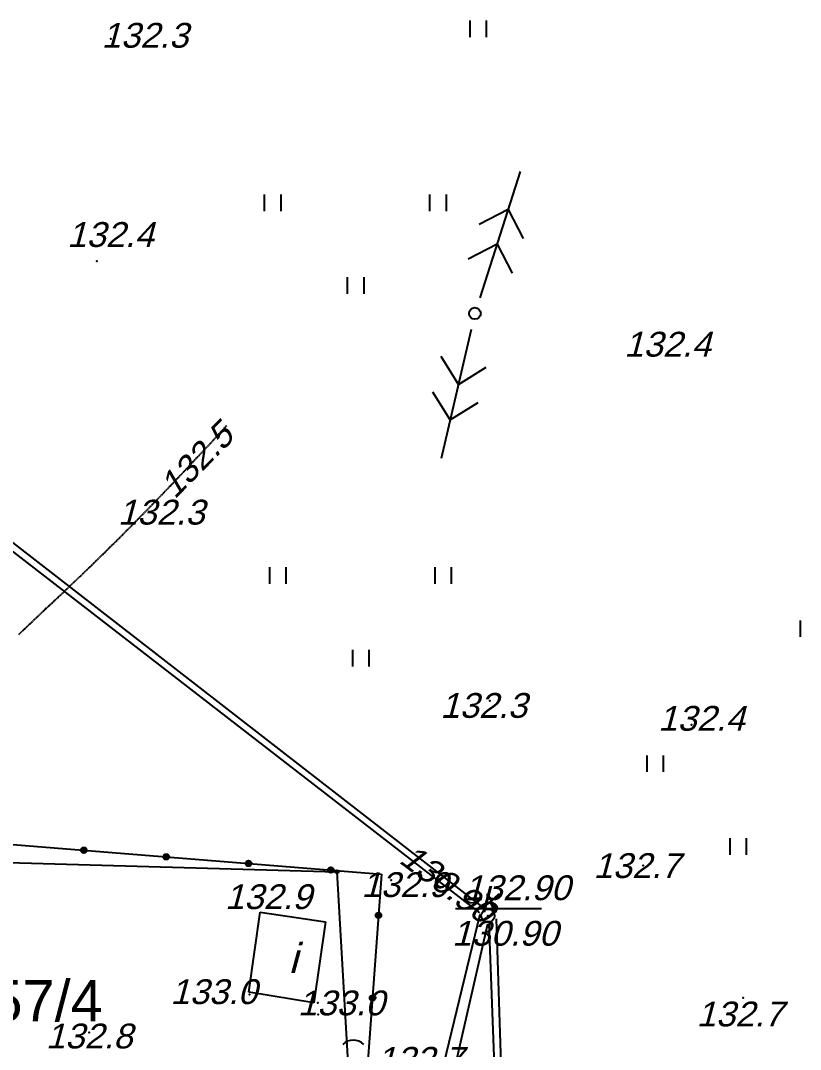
# Model space of a CAD drawing. Header units: millimetres. Extents: x -105266 to 178069, y 491 to 168574.
# Drawn here: x 26127 to 30844, y 85793 to 92011 of the extents above; entities that cross this region are included whole.
import ezdxf
from ezdxf.enums import TextEntityAlignment as Align

# ---------------------------------------------------------------- set-up
doc = ezdxf.new("R2010")
doc.units = ezdxf.units.MM
for name, pattern in [('1', [0]), ('14', [1, 1]), ('BGT', [0]), ('BUD', [0]), ('GDE', [0]), ('UBK', [2.1, 1.4, -0.7]), ('WRP', [4.5, 3, -1.5])]:
    doc.linetypes.add(name, pattern=pattern)
for name, color, linetype in [('DZIALKI', 7, 'GDE'), ('EBUOA_MZ_T_0', 14, 'Continuous'), ('EBUPP_MZ_L_1', 14, 'BUD'), ('NUMERY_DZIALEK', 7, 'Continuous'), ('PUNKTY', 7, 'Continuous'), ('SZOPO_L_0', 171, '1'), ('SZZPZ_L_2', 90, '1'), ('SZZPZ_L_7', 90, '1'), ('UEEPA_L_8', 1, '1'), ('UEEPOW_L_3', 1, '14'), ('UKKOA_T_0', 23, 'Continuous'), ('UKKOC_T_0', 23, 'Continuous'), ('UKKPA_L_0', 23, '1'), ('UKKPA_L_4', 14, '1'), ('UKKPB_L_0', 23, 'UBK'), ('WUKOS_T_1', 34, 'Continuous'), ('WUKOS_T_4', 34, 'Continuous'), ('WUKPS_L_0', 34, '1'), ('WUKPS_L_8', 34, '1'), ('WWROH_T_1', 23, 'Continuous'), ('WWRPH_L_1', 23, 'WRP')]:
    doc.layers.add(name, color=color, linetype=linetype)
doc.styles.get("Standard").update_dxf_attribs({"font": 'arial.ttf'})

# ---------------------------------------------------------------- blocks, each defined once
blk = doc.blocks.new('GRO')
at = {"linetype": 'Continuous'}
blk.add_circle((0, 0), 0.09, dxfattribs=at)

msp = doc.modelspace()

# ---------------------------------------------------------------- linework, layer by layer
at = {"layer": 'DZIALKI'}
for p, q in [((24781.92, 86957.63), (28040.92, 86866.63)), ((28040.92, 86866.63), (28154.92, 84838.63))]:
    msp.add_line(p, q, dxfattribs=at)
at = {"layer": 'EBUPP_MZ_L_1', "linetype": 'BUD'}
for p, q in [((27506.92, 86138.63), (27576.92, 86622.63)), ((27576.92, 86622.63), (27971.92, 86564.63)), ((27971.92, 86564.63), (27899.92, 86073.63)), ((27899.92, 86073.63), (27506.92, 86138.63))]:
    msp.add_line(p, q, dxfattribs=at)
at = {"layer": 'SZOPO_L_0', "linetype": 'BGT'}
for p, q in [((24764.92, 87137.63), (28309.92, 86851.63)), ((28309.92, 86851.63), (28164.92, 84859.63))]:
    msp.add_line(p, q, dxfattribs=at)
for centre, radius in [((26508.92, 86996.63), 17), ((26508.92, 86996.63), 10), ((27007.92, 86956.63), 17), ((27007.92, 86956.63), 10), ((27505.92, 86916.63), 17), ((27505.92, 86916.63), 10), ((28003.92, 86876.63), 17), ((28003.92, 86876.63), 10), ((28291.92, 86602.63), 17), ((28291.92, 86602.63), 10), ((28255.92, 86103.63), 17), ((28255.92, 86103.63), 10)]:
    msp.add_circle(centre, radius, dxfattribs=at)
at = {"layer": 'SZZPZ_L_2', "linetype": '1'}
msp.add_arc((28138.92, 85758.63), 90, 45.000637, 134.999363, dxfattribs=at)
at = {"layer": 'SZZPZ_L_7', "linetype": '1'}
for p, q in [((28843.92, 92010.63), (28843.92, 91910.63)), ((28943.92, 92010.63), (28943.92, 91910.63)), ((27602.92, 90859.63), (27602.92, 90959.63)), ((27702.92, 90859.63), (27702.92, 90959.63)), ((28602.92, 90859.63), (28602.92, 90959.63)), ((28702.92, 90859.63), (28702.92, 90959.63)), ((28102.92, 90459.63), (28102.92, 90359.63)), ((28202.92, 90459.63), (28202.92, 90359.63)), ((27633.92, 88606.63), (27633.92, 88706.63)), ((27733.92, 88606.63), (27733.92, 88706.63)), ((28633.92, 88606.63), (28633.92, 88706.63)), ((28733.92, 88606.63), (28733.92, 88706.63)), ((30843.92, 88285.63), (30843.92, 88385.63)), ((28133.92, 88206.63), (28133.92, 88106.63)), ((28233.92, 88206.63), (28233.92, 88106.63)), ((29915.92, 87469.63), (29915.92, 87569.63)), ((30015.92, 87469.63), (30015.92, 87569.63)), ((30415.92, 87069.63), (30415.92, 86969.63)), ((30515.92, 87069.63), (30515.92, 86969.63))]:
    msp.add_line(p, q, dxfattribs=at)
at = {"layer": 'UEEPA_L_8', "linetype": '1'}
msp.add_circle((28874.92, 90240.63), 35, dxfattribs=at)
at = {"layer": 'UEEPOW_L_3', "linetype": '1'}
for p, q in [((28905.92, 90335.63), (29149.92, 91097.63)), ((29076.92, 90868.63), (28900.92, 90778.63)), ((29076.92, 90868.63), (29166.92, 90692.63)), ((29009.92, 90659.63), (28833.92, 90568.63)), ((29009.92, 90659.63), (29099.92, 90483.63)), ((28851.92, 90143.63), (28671.92, 89363.63)), ((28775.92, 89811.63), (28670.92, 89979.63)), ((28775.92, 89811.63), (28943.92, 89916.63)), ((28725.92, 89597.63), (28620.92, 89765.63)), ((28725.92, 89597.63), (28893.92, 89702.63))]:
    msp.add_line(p, q, dxfattribs=at)
at = {"layer": 'UKKOC_T_0', "linetype": 'Continuous'}
msp.add_line((28756.92, 86644.63), (29277.92, 86644.63), dxfattribs=at)
at = {"layer": 'UKKPA_L_0', "linetype": '1'}
msp.add_circle((28953.92, 86600.63), 40, dxfattribs=at)
at = {"layer": 'UKKPA_L_4'}
msp.add_point((28953.92, 86600.63), dxfattribs=at)
at = {"layer": 'UKKPB_L_0', "linetype": '1'}
for p, q in [((24950.92, 89728.63), (28930.92, 86644.63)), ((28904.92, 86618.63), (24898.92, 89715.63)), ((28904.92, 86608.63), (28392.92, 84496.63)), ((29003.92, 86582.63), (29058.92, 84827.63)), ((28951.92, 86549.63), (28478.92, 84497.63)), ((29024.92, 84827.63), (28960.92, 86551.63))]:
    msp.add_line(p, q, dxfattribs=at)
at = {"layer": 'WUKPS_L_0', "linetype": '1'}
for p in [(27511.92, 86124.63), (27924.92, 86073.63)]:
    msp.add_point(p, dxfattribs=at)
at = {"layer": 'WUKPS_L_8', "linetype": '1'}
for p in [(26673.92, 91899.63), (26587.92, 90556.63), (26791.92, 89093.63), (28965.92, 87899.63), (30185.92, 87754.63), (29892.92, 86903.63), (28367.92, 86815.63), (27631.92, 86661.63), (30497.92, 86104.63), (27927.92, 86004.63), (26542.92, 85894.63)]:
    msp.add_point(p, dxfattribs=at)
at = {"layer": 'WWRPH_L_1', "linetype": 'WRP'}
for p, q in [((27335.92, 89521.63), (27354.92, 89541.63)), ((27354.92, 89541.63), (27373.92, 89562.63)), ((27279.92, 89460.63), (27298.92, 89480.63)), ((27298.92, 89480.63), (27316.92, 89500.63)), ((27316.92, 89500.63), (27335.92, 89521.63)), ((27224.92, 89401.63), (27242.92, 89421.63)), ((27242.92, 89421.63), (27261.92, 89440.63)), ((27261.92, 89440.63), (27279.92, 89460.63)), ((27171.92, 89344.63), (27188.92, 89363.63)), ((27188.92, 89363.63), (27206.92, 89382.63)), ((27206.92, 89382.63), (27224.92, 89401.63)), ((27118.92, 89288.63), (27135.92, 89306.63)), ((27135.92, 89306.63), (27153.92, 89325.63)), ((27153.92, 89325.63), (27171.92, 89344.63)), ((27049.92, 89215.63), (27066.92, 89233.63)), ((27066.92, 89233.63), (27083.92, 89251.63)), ((27083.92, 89251.63), (27100.92, 89269.63)), ((27100.92, 89269.63), (27118.92, 89288.63)), ((26998.92, 89163.63), (27015.92, 89180.63)), ((27015.92, 89180.63), (27032.92, 89198.63)), ((27032.92, 89198.63), (27049.92, 89215.63)), ((26933.92, 89095.63), (26949.92, 89111.63)), ((26949.92, 89111.63), (26965.92, 89128.63)), ((26965.92, 89128.63), (26982.92, 89145.63)), ((26982.92, 89145.63), (26998.92, 89163.63)), ((26868.92, 89029.63), (26884.92, 89045.63)), ((26884.92, 89045.63), (26900.92, 89061.63)), ((26900.92, 89061.63), (26916.92, 89078.63)), ((26916.92, 89078.63), (26933.92, 89095.63)), ((26805.92, 88965.63), (26821.92, 88981.63)), ((26821.92, 88981.63), (26837.92, 88997.63)), ((26837.92, 88997.63), (26852.92, 89013.63)), ((26852.92, 89013.63), (26868.92, 89029.63)), ((26744.92, 88903.63), (26759.92, 88919.63)), ((26759.92, 88919.63), (26774.92, 88934.63)), ((26774.92, 88934.63), (26790.92, 88949.63)), ((26790.92, 88949.63), (26805.92, 88965.63)), ((26684.92, 88844.63), (26699.92, 88858.63)), ((26699.92, 88858.63), (26714.92, 88873.63)), ((26714.92, 88873.63), (26729.92, 88888.63)), ((26729.92, 88888.63), (26744.92, 88903.63)), ((26625.92, 88786.63), (26640.92, 88800.63)), ((26640.92, 88800.63), (26654.92, 88814.63)), ((26654.92, 88814.63), (26669.92, 88829.63)), ((26669.92, 88829.63), (26684.92, 88844.63)), ((26567.92, 88729.63), (26581.92, 88743.63)), ((26581.92, 88743.63), (26596.92, 88757.63)), ((26596.92, 88757.63), (26610.92, 88771.63)), ((26610.92, 88771.63), (26625.92, 88786.63)), ((26497.92, 88661.63), (26511.92, 88675.63)), ((26511.92, 88675.63), (26525.92, 88688.63)), ((26525.92, 88688.63), (26539.92, 88702.63)), ((26539.92, 88702.63), (26553.92, 88715.63)), ((26553.92, 88715.63), (26567.92, 88729.63)), ((26427.92, 88595.63), (26441.92, 88608.63)), ((26441.92, 88608.63), (26455.92, 88621.63)), ((26455.92, 88621.63), (26469.92, 88634.63)), ((26469.92, 88634.63), (26483.92, 88648.63)), ((26483.92, 88648.63), (26497.92, 88661.63)), ((26373.92, 88543.63), (26387.92, 88556.63)), ((26387.92, 88556.63), (26400.92, 88569.63)), ((26400.92, 88569.63), (26414.92, 88582.63)), ((26414.92, 88582.63), (26427.92, 88595.63)), ((26306.92, 88481.63), (26320.92, 88493.63)), ((26320.92, 88493.63), (26333.92, 88506.63)), ((26333.92, 88506.63), (26346.92, 88518.63)), ((26346.92, 88518.63), (26360.92, 88531.63)), ((26360.92, 88531.63), (26373.92, 88543.63)), ((26241.92, 88419.63), (26254.92, 88432.63)), ((26254.92, 88432.63), (26267.92, 88444.63)), ((26267.92, 88444.63), (26280.92, 88456.63)), ((26280.92, 88456.63), (26293.92, 88468.63)), ((26293.92, 88468.63), (26306.92, 88481.63)), ((26165.92, 88347.63), (26178.92, 88359.63)), ((26178.92, 88359.63), (26190.92, 88371.63)), ((26190.92, 88371.63), (26203.92, 88383.63)), ((26203.92, 88383.63), (26215.92, 88395.63)), ((26215.92, 88395.63), (26228.92, 88407.63)), ((26228.92, 88407.63), (26241.92, 88419.63)), ((26116.92, 88300.63), (26128.92, 88312.63)), ((26128.92, 88312.63), (26141.92, 88324.63)), ((26141.92, 88324.63), (26153.92, 88335.63)), ((26153.92, 88335.63), (26165.92, 88347.63))]:
    msp.add_line(p, q, dxfattribs=at)
msp.add_point((26280.92, 88456.63), dxfattribs=at)

# ---------------------------------------------------------------- block references
at = {"layer": 'PUNKTY', "xscale": 100, "yscale": 100, "zscale": 100}
msp.add_blockref('GRO', (28040.92, 86866.63), dxfattribs=at)

# ---------------------------------------------------------------- texts
at = {"layer": 'EBUOA_MZ_T_0', "oblique": 15}
msp.add_text('i', height=180, dxfattribs=at).set_placement((27774.92, 86348.63), align=Align.MIDDLE)
at = {"layer": 'NUMERY_DZIALEK'}
msp.add_text('1-657/4', height=250, dxfattribs=at).set_placement((25439.92, 86211.63), align=Align.TOP_LEFT)
at = {"layer": 'UKKOA_T_0', "oblique": 15}
msp.add_text('k', height=150, dxfattribs=at).set_placement((28957.92, 86700.63), align=Align.MIDDLE)
at = {"layer": 'UKKOC_T_0', "oblique": 15}
msp.add_text('130.90', height=150, rotation=323.279991, dxfattribs=at).set_placement((28710.92, 86794.63), align=Align.MIDDLE)
for s, p in [('132.90', (28809.92, 86844.63)), ('130.90', (28736.92, 86569.63))]:
    msp.add_text(s, height=150, dxfattribs=at).set_placement(p, align=Align.TOP_LEFT)
at = {"layer": 'WUKOS_T_1', "oblique": 15}
for p in [(27294.92, 86141.63), (28065.92, 86073.63)]:
    msp.add_text('133.0', height=150, dxfattribs=at).set_placement(p, align=Align.MIDDLE)
at = {"layer": 'WUKOS_T_4', "oblique": 15}
for s, p in [('132.3', (26878.92, 91921.63)), ('132.4', (26670.92, 90717.63)), ('132.4', (30039.92, 90054.63)), ('132.3', (26977.92, 89039.63)), ('132.3', (28927.92, 87871.63)), ('132.4', (30244.92, 87793.63)), ('132.7', (29853.92, 86903.63)), ('132.9', (28450.92, 86788.63)), ('132.9', (27624.92, 86715.63)), ('132.7', (30477.92, 86006.63)), ('132.8', (26541.92, 85873.63)), ('132.7', (28541.92, 85732.63))]:
    msp.add_text(s, height=150, dxfattribs=at).set_placement(p, align=Align.MIDDLE)
at = {"layer": 'WWROH_T_1', "oblique": 15}
msp.add_text('132.5', height=150, rotation=45.360014, dxfattribs=at).set_placement((27189.92, 89353.63), align=Align.MIDDLE)

doc.saveas('drawing.dxf')
